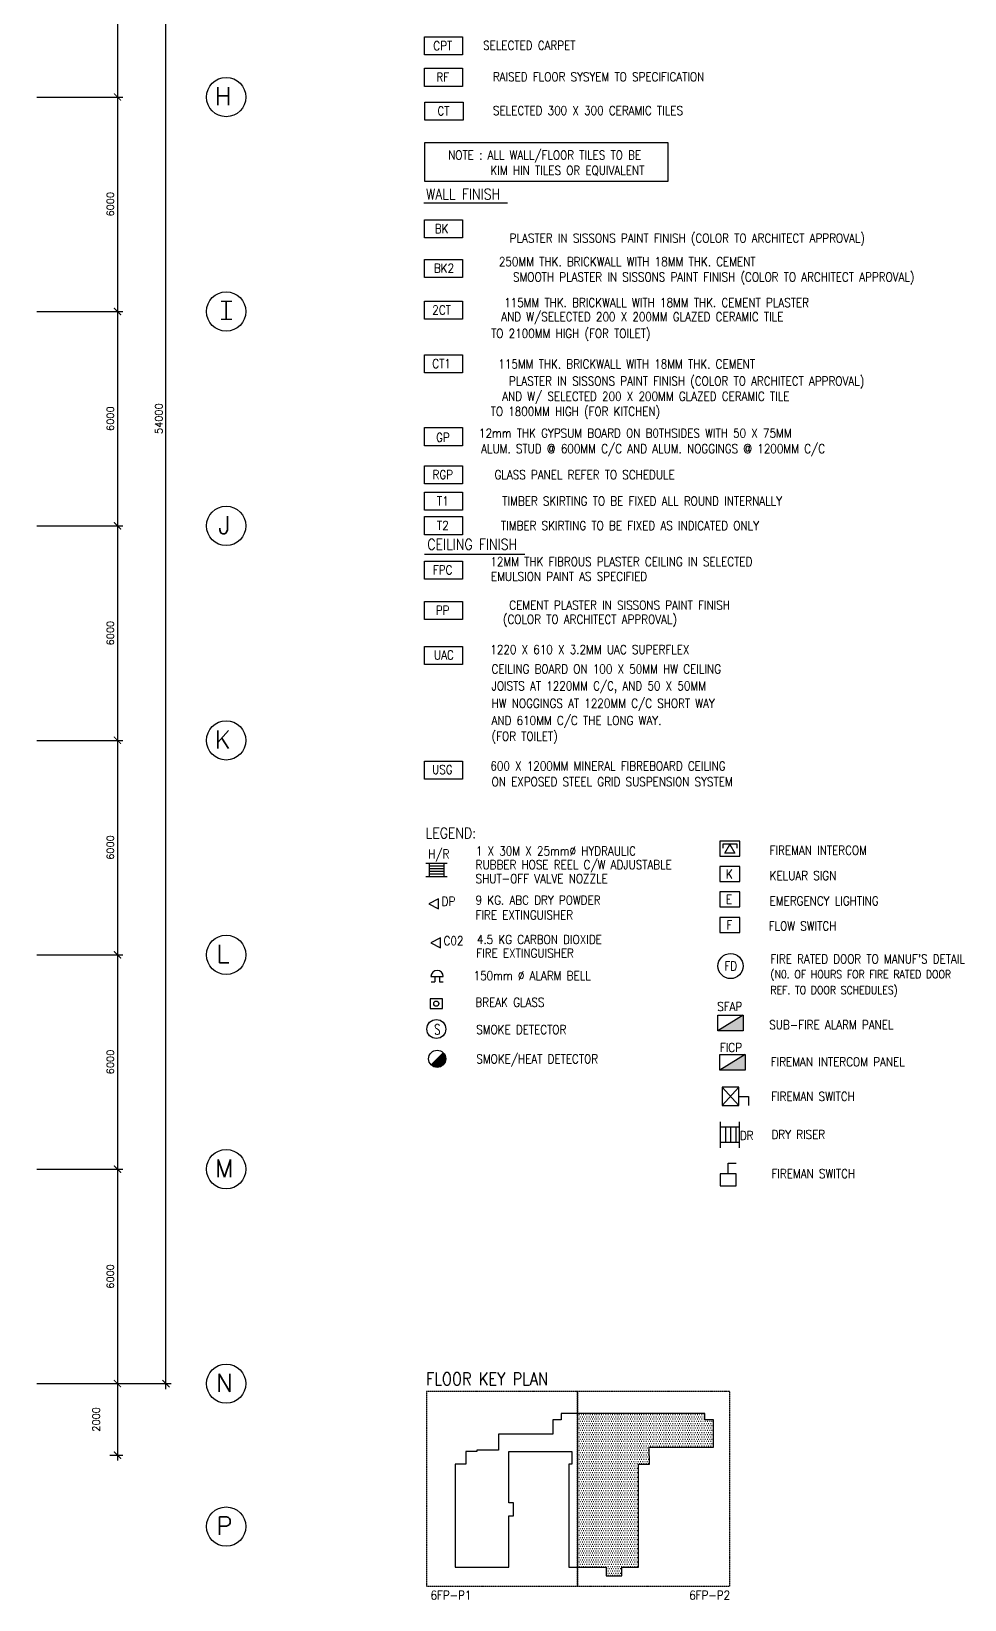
# Model space of a CAD drawing. Extents: x 2332957 to 2465864, y -1012926 to -914299.
# Drawn here: x 2437692 to 2463818, y -998781 to -954900 of the extents above; entities that cross this region are included whole.
import ezdxf
from ezdxf.enums import TextEntityAlignment as Align

# ---------------------------------------------------------------- set-up
doc = ezdxf.new("R2010")
doc.units = 0
doc.header["$LTSCALE"] = 15
doc.header["$MEASUREMENT"] = 0
doc.header["$PDMODE"] = 34
doc.linetypes.add('DASHED', pattern=[0.75, 0.5, -0.25])
doc.layers.get('0').update_dxf_attribs({"linetype": 'CONTINUOUS'})
doc.layers.get('DEFPOINTS').update_dxf_attribs({"linetype": 'CONTINUOUS'})
for name, color, linetype in [('-DRY RISER', 7, 'CONTINUOUS'), ('-FF', 240, 'CONTINUOUS'), ('-ff.txt', 2, 'CONTINUOUS'), ('DIM', 7, 'CONTINUOUS'), ('DR', 7, 'CONTINUOUS'), ('GRID-T', 7, 'CONTINUOUS'), ('LEG-T', 7, 'CONTINUOUS'), ('NEW', 7, 'CONTINUOUS'), ('PL', 5, 'CONTINUOUS'), ('T50', 4, 'CONTINUOUS'), ('TEXT', 7, 'CONTINUOUS')]:
    doc.layers.add(name, color=color, linetype=linetype)
doc.styles.add('ROMANS', font='romans')
doc.styles.get("Standard").update_dxf_attribs({"font": 'ROMANS.SHX'})
doc.styles.add('STANDARDS', font='simplex.shx')
doc.dimstyles.new('STANDARD$0', dxfattribs={"dimscale": 0, "dimtxt": 8, "dimasz": 6, "dimexe": 1, "dimexo": 1, "dimgap": 3, "dimtad": 1, "dimdec": 0, "dimlfac": -1, "dimrnd": 1, "dimzin": 0, "dimdsep": 46, "dimtxsty": 'Standard', "dimcen": 0, "dimclrd": 5, "dimclre": 250, "dimadec": 0, "dimazin": 0, "dimtfac": 1, "dimtdec": 4, "dimtofl": 0, "dimtmove": 0, "dimatfit": 3, "dimfxl": 1, "dimtolj": 1, "dimtzin": 0, "dimarcsym": 0})

# ---------------------------------------------------------------- blocks, each defined once
blk = doc.blocks.new('_ARCHTICK')
at = {"color": 0, "linetype": 'ByBlock', "const_width": 0.15}
blk.add_lwpolyline([(-0.5, -0.5), (0.5, 0.5)], dxfattribs=at)
blk = doc.blocks.new('*D247')
at = {"layer": 'DEFPOINTS', "color": 0, "transparency": 16777216}
for p in [(2439740, -992737), (2439740, -994737), (2440103, -994737)]:
    blk.add_point(p, dxfattribs=at)
at = {"layer": 'DIM', "color": 7, "lineweight": -2, "transparency": 16777216}
for p, q in [((2439890, -992737), (2440253, -992737)), ((2440103, -992587), (2440103, -994887)), ((2439890, -994737), (2440253, -994737))]:
    blk.add_line(p, q, dxfattribs=at)
at = {"layer": 'DIM', "color": 7, "lineweight": -2, "transparency": 16777216, "xscale": 200, "yscale": 200, "zscale": 200}
for p, rotation in [((2440103, -992737), 90), ((2440103, -994737), 270)]:
    blk.add_blockref('_ARCHTICK', p, dxfattribs=dict(at, rotation=rotation))
at = {"layer": 'DIM', "color": 7, "transparency": 16777216, "insert": (2439506, -993737), "char_height": 200, "attachment_point": 5, "rotation": 90, "style": 'ROMANS'}
blk.add_mtext('\\A1;2000', dxfattribs=at)
blk = doc.blocks.new('*D250')
at = {"layer": 'DEFPOINTS', "color": 0, "transparency": 16777216}
for p in [(2437692, -950737), (2437692, -956737), (2440103, -956737)]:
    blk.add_point(p, dxfattribs=at)
at = {"layer": 'DIM', "color": 7, "lineweight": -2, "transparency": 16777216}
for p, q in [((2437842, -950737), (2440253, -950737)), ((2440103, -950587), (2440103, -956887)), ((2437842, -956737), (2440253, -956737))]:
    blk.add_line(p, q, dxfattribs=at)
at = {"layer": 'DIM', "color": 7, "lineweight": -2, "transparency": 16777216, "xscale": 200, "yscale": 200, "zscale": 200}
for p, rotation in [((2440103, -950737), 90), ((2440103, -956737), 270)]:
    blk.add_blockref('_ARCHTICK', p, dxfattribs=dict(at, rotation=rotation))
at = {"layer": 'DIM', "color": 7, "transparency": 16777216, "insert": (2439903, -953737), "char_height": 200, "attachment_point": 5, "rotation": 90, "style": 'ROMANS'}
blk.add_mtext('\\A1;6000', dxfattribs=at)
blk = doc.blocks.new('*D251')
at = {"layer": 'DEFPOINTS', "color": 0, "transparency": 16777216}
for p in [(2437692, -956737), (2437692, -962737), (2440103, -962737)]:
    blk.add_point(p, dxfattribs=at)
at = {"layer": 'DIM', "color": 7, "lineweight": -2, "transparency": 16777216}
for p, q in [((2440103, -956587), (2440103, -962887)), ((2437842, -956737), (2440253, -956737)), ((2437842, -962737), (2440253, -962737))]:
    blk.add_line(p, q, dxfattribs=at)
at = {"layer": 'DIM', "color": 7, "lineweight": -2, "transparency": 16777216, "xscale": 200, "yscale": 200, "zscale": 200}
for p, rotation in [((2440103, -956737), 90), ((2440103, -962737), 270)]:
    blk.add_blockref('_ARCHTICK', p, dxfattribs=dict(at, rotation=rotation))
at = {"layer": 'DIM', "color": 7, "transparency": 16777216, "insert": (2439903, -959737), "char_height": 200, "attachment_point": 5, "rotation": 90, "style": 'ROMANS'}
blk.add_mtext('\\A1;6000', dxfattribs=at)
blk = doc.blocks.new('*D252')
at = {"layer": 'DEFPOINTS', "color": 0, "transparency": 16777216}
for p in [(2438560, -962737), (2438560, -968737), (2440103, -968737)]:
    blk.add_point(p, dxfattribs=at)
at = {"layer": 'DIM', "color": 7, "lineweight": -2, "transparency": 16777216}
for p, q in [((2438710, -962737), (2440253, -962737)), ((2440103, -962587), (2440103, -968887)), ((2438710, -968737), (2440253, -968737))]:
    blk.add_line(p, q, dxfattribs=at)
at = {"layer": 'DIM', "color": 7, "lineweight": -2, "transparency": 16777216, "xscale": 200, "yscale": 200, "zscale": 200}
for p, rotation in [((2440103, -962737), 90), ((2440103, -968737), 270)]:
    blk.add_blockref('_ARCHTICK', p, dxfattribs=dict(at, rotation=rotation))
at = {"layer": 'DIM', "color": 7, "transparency": 16777216, "insert": (2439903, -965737), "char_height": 200, "attachment_point": 5, "rotation": 90, "style": 'ROMANS'}
blk.add_mtext('\\A1;6000', dxfattribs=at)
blk = doc.blocks.new('*D253')
at = {"layer": 'DEFPOINTS', "color": 0, "transparency": 16777216}
for p in [(2437692, -968737), (2437692, -974737), (2440103, -974737)]:
    blk.add_point(p, dxfattribs=at)
at = {"layer": 'DIM', "color": 7, "lineweight": -2, "transparency": 16777216}
for p, q in [((2437842, -968737), (2440253, -968737)), ((2440103, -968587), (2440103, -974887)), ((2437842, -974737), (2440253, -974737))]:
    blk.add_line(p, q, dxfattribs=at)
at = {"layer": 'DIM', "color": 7, "lineweight": -2, "transparency": 16777216, "xscale": 200, "yscale": 200, "zscale": 200}
for p, rotation in [((2440103, -968737), 90), ((2440103, -974737), 270)]:
    blk.add_blockref('_ARCHTICK', p, dxfattribs=dict(at, rotation=rotation))
at = {"layer": 'DIM', "color": 7, "transparency": 16777216, "insert": (2439903, -971737), "char_height": 200, "attachment_point": 5, "rotation": 90, "style": 'ROMANS'}
blk.add_mtext('\\A1;6000', dxfattribs=at)
blk = doc.blocks.new('*D254')
at = {"layer": 'DEFPOINTS', "color": 0, "transparency": 16777216}
for p in [(2437692, -974737), (2437692, -980737), (2440103, -980737)]:
    blk.add_point(p, dxfattribs=at)
at = {"layer": 'DIM', "color": 7, "lineweight": -2, "transparency": 16777216}
for p, q in [((2440103, -974587), (2440103, -980887)), ((2437842, -974737), (2440253, -974737)), ((2437842, -980737), (2440253, -980737))]:
    blk.add_line(p, q, dxfattribs=at)
at = {"layer": 'DIM', "color": 7, "lineweight": -2, "transparency": 16777216, "xscale": 200, "yscale": 200, "zscale": 200}
for p, rotation in [((2440103, -974737), 90), ((2440103, -980737), 270)]:
    blk.add_blockref('_ARCHTICK', p, dxfattribs=dict(at, rotation=rotation))
at = {"layer": 'DIM', "color": 7, "transparency": 16777216, "insert": (2439903, -977737), "char_height": 200, "attachment_point": 5, "rotation": 90, "style": 'ROMANS'}
blk.add_mtext('\\A1;6000', dxfattribs=at)
blk = doc.blocks.new('*D255')
at = {"layer": 'DEFPOINTS', "color": 0, "transparency": 16777216}
for p in [(2437692, -980737), (2437692, -986737), (2440103, -986737)]:
    blk.add_point(p, dxfattribs=at)
at = {"layer": 'DIM', "color": 7, "lineweight": -2, "transparency": 16777216}
for p, q in [((2437842, -980737), (2440253, -980737)), ((2440103, -980587), (2440103, -986887)), ((2437842, -986737), (2440253, -986737))]:
    blk.add_line(p, q, dxfattribs=at)
at = {"layer": 'DIM', "color": 7, "lineweight": -2, "transparency": 16777216, "xscale": 200, "yscale": 200, "zscale": 200}
for p, rotation in [((2440103, -980737), 90), ((2440103, -986737), 270)]:
    blk.add_blockref('_ARCHTICK', p, dxfattribs=dict(at, rotation=rotation))
at = {"layer": 'DIM', "color": 7, "transparency": 16777216, "insert": (2439903, -983737), "char_height": 200, "attachment_point": 5, "rotation": 90, "style": 'ROMANS'}
blk.add_mtext('\\A1;6000', dxfattribs=at)
blk = doc.blocks.new('*D256')
at = {"layer": 'DEFPOINTS', "color": 0, "transparency": 16777216}
for p in [(2437692, -986737), (2437692, -992737), (2440103, -992737)]:
    blk.add_point(p, dxfattribs=at)
at = {"layer": 'DIM', "color": 7, "lineweight": -2, "transparency": 16777216}
for p, q in [((2437842, -986737), (2440253, -986737)), ((2440103, -986587), (2440103, -992887)), ((2437842, -992737), (2440253, -992737))]:
    blk.add_line(p, q, dxfattribs=at)
at = {"layer": 'DIM', "color": 7, "lineweight": -2, "transparency": 16777216, "xscale": 200, "yscale": 200, "zscale": 200}
for p, rotation in [((2440103, -986737), 90), ((2440103, -992737), 270)]:
    blk.add_blockref('_ARCHTICK', p, dxfattribs=dict(at, rotation=rotation))
at = {"layer": 'DIM', "color": 7, "transparency": 16777216, "insert": (2439903, -989737), "char_height": 200, "attachment_point": 5, "rotation": 90, "style": 'ROMANS'}
blk.add_mtext('\\A1;6000', dxfattribs=at)
blk = doc.blocks.new('*D257')
at = {"layer": 'DEFPOINTS', "color": 0, "transparency": 16777216}
for p in [(2438079, -938737), (2441460, -938737), (2438079, -992737)]:
    blk.add_point(p, dxfattribs=at)
at = {"layer": 'DIM', "color": 7, "lineweight": -2, "transparency": 16777216}
for p, q in [((2441460, -992887), (2441460, -938587)), ((2438229, -938737), (2441610, -938737)), ((2438229, -992737), (2441610, -992737))]:
    blk.add_line(p, q, dxfattribs=at)
at = {"layer": 'DIM', "color": 7, "lineweight": -2, "transparency": 16777216, "xscale": 200, "yscale": 200, "zscale": 200}
for p, rotation in [((2441460, -938737), 90), ((2441460, -992737), 270)]:
    blk.add_blockref('_ARCHTICK', p, dxfattribs=dict(at, rotation=rotation))
at = {"layer": 'DIM', "color": 7, "transparency": 16777216, "insert": (2441260, -965737), "char_height": 200, "attachment_point": 5, "rotation": 90, "style": 'ROMANS'}
blk.add_mtext('\\A1;54000', dxfattribs=at)
blk = doc.blocks.new('DRY RISER')
at = {"layer": '-DRY RISER'}
for p, q in [((-150, 0), (150, 0)), ((-90, 0), (-90, -222)), ((90, 0), (90, -222)), ((-90, -42), (90, -42)), ((-90, -102), (90, -102)), ((-90, -162), (90, -162)), ((-150, -222), (150, -222))]:
    blk.add_line(p, q, dxfattribs=at)

msp = doc.modelspace()

# ---------------------------------------------------------------- hatches: boundary and pattern name
at = {"layer": '-FF'}
msp.add_hatch(color=0, dxfattribs=at).paths.add_polyline_path([(2449291.9, -983647.2, 0.1989124), (2449221.6, -983477.5), (2448882.2, -983816.9, 0.6681786)])
at = {"layer": 'PL', "linetype": 'Continuous'}
h = msp.add_hatch(dxfattribs=at)
h.set_pattern_fill('DOTS', color=0, scale=1000, style=0)
h.set_pattern_definition([(0, (1039056.247, -139537.67), (31.25, 62.5), [0, -62.5])])
h.paths.add_polyline_path([(2456785.8, -993749), (2456545.8, -993749), (2456545.8, -993571.3), (2452979.6, -993571.3), (2452979.6, -997873.3), (2453785.8, -997873.3), (2453785.8, -998113.3), (2454217.8, -998113.3), (2454217.8, -997873.3), (2454685.8, -997873.3), (2454685.8, -994993.3), (2454985.8, -994993.3), (2454985.8, -994513.3), (2456785.8, -994513.3)])
at = {"layer": 'TEXT'}
for points in [[(2456908.6, -982862.9), (2457619.9, -982862.9), (2457619.9, -982424)], [(2456965.8, -983968.4), (2457677.1, -983968.4), (2457677.1, -983529.6)]]:
    msp.add_hatch(color=0, dxfattribs=at).paths.add_polyline_path(points)

# ---------------------------------------------------------------- linework, layer by layer
at = {"layer": '-FF', "color": 0, "ltscale": 10}
for p, q in [((2457448.6, -977637.8), (2457044.9, -977637.8)), ((2457044.9, -977637.8), (2457044.9, -977750.7)), ((2457107.1, -977895.8), (2457246.7, -977653.9)), ((2457246.7, -977653.9), (2457386.4, -977895.8)), ((2457448.6, -977750.7), (2457448.6, -977637.8)), ((2457386.4, -977895.8), (2457107.1, -977895.8))]:
    msp.add_line(p, q, dxfattribs=at)
at = {"layer": '-FF', "color": 0}
for p, q in [((2449329.7, -978183.4), (2448739.3, -978183.4)), ((2448826, -978183.4), (2448826, -978559.7)), ((2449243, -978258), (2448826, -978258)), ((2449243, -978335.8), (2448826, -978335.8)), ((2449243, -978410.4), (2448826, -978410.4)), ((2449243, -978485), (2448826, -978485)), ((2449243, -978183.4), (2449243, -978559.7)), ((2449329.7, -978559.7), (2448739.3, -978559.7)), ((2449092.8, -979170.7), (2448822.8, -979309.1)), ((2448822.8, -979309.1), (2449092.8, -979447.5)), ((2449145.9, -980264.8), (2448875.9, -980403.2)), ((2448875.9, -980403.2), (2449145.9, -980541.7)), ((2448879.2, -981342.9), (2449224.6, -981342.9)), ((2448882.3, -981497.5), (2448989.2, -981497.5)), ((2448989.2, -981342.9), (2448989.2, -981497.5)), ((2449121.8, -981342.9), (2449121.8, -981497.5)), ((2449121.8, -981497.5), (2449224.4, -981497.5))]:
    msp.add_line(p, q, dxfattribs=at)
at = {"layer": '-FF', "color": 0, "linetype": 'Continuous'}
for p, q in [((2448882.2, -983816.9), (2449221.6, -983477.5)), ((2457027.3, -984958.8), (2457501.2, -984441.1)), ((2457027.3, -984441.1), (2457501.2, -984958.8)), ((2457501.2, -984699.9), (2457766.2, -984699.9)), ((2457766.2, -984699.9), (2457766.2, -984958.8))]:
    msp.add_line(p, q, dxfattribs=at)
at = {"layer": '-FF', "color": 0}
for points in [[(2449092.8, -979447.5), (2449092.8, -979170.7)], [(2449145.9, -980541.7), (2449145.9, -980264.8)]]:
    msp.add_lwpolyline(points, dxfattribs=at)
msp.add_lwpolyline([(2449201.6, -982243.4), (2449201.6, -981966.5), (2448857.1, -981966.5), (2448857.1, -982243.4)], close=True, dxfattribs=at)
at = {"layer": '-FF', "color": 0, "ltscale": 1.3}
msp.add_lwpolyline([(2457501.2, -984441.1), (2457027.3, -984441.1), (2457027.3, -984958.8), (2457501.2, -984958.8)], close=True, dxfattribs=at)
msp.add_lwpolyline([(2457501.2, -984441.1), (2457027.3, -984441.1), (2457027.3, -984958.8), (2457501.2, -984958.8)], close=True, dxfattribs=at)
at = {"layer": '-FF', "color": 0}
for centre, radius in [((2449027.3, -982104.3), 72.2), ((2449029.3, -982814.6), 265)]:
    msp.add_circle(centre, radius, dxfattribs=at)
at = {"layer": '-FF', "color": 0, "linetype": 'Continuous'}
msp.add_circle((2449051.9, -983647.2), 240, dxfattribs=at)
at = {"layer": '-FF', "color": 0}
msp.add_arc((2449051.9, -981348.5), 172.8, 1.85513, 178.14487, dxfattribs=at)
at = {"layer": 'DR', "color": 0, "linetype": 'Continuous'}
for p, q in [((2455518.2, -958014.2), (2448693.5, -958014.2)), ((2448693.5, -958014.2), (2448693.5, -959091.3)), ((2455518.2, -959091.3), (2455518.2, -958014.2)), ((2448693.5, -959091.3), (2455518.2, -959091.3))]:
    msp.add_line(p, q, dxfattribs=at)
at = {"layer": 'GRID-T', "color": 0}
for p, q in [((2443302.4, -962462.7), (2443006.8, -962462.7)), ((2443302.4, -962965.6), (2443006.8, -962965.6))]:
    msp.add_line(p, q, dxfattribs=at)
for centre in [(2443146.3, -956737.5), (2443146.3, -962737.5), (2443146.3, -968737.5), (2443146.3, -974737.5), (2443146.3, -980737.5), (2443146.3, -986737.5), (2443146.3, -992737.5), (2443146.3, -996737.5)]:
    msp.add_circle(centre, 550, dxfattribs=at)
at = {"layer": 'LEG-T', "color": 0, "ltscale": 10}
for p, q in [((2451020.7, -959708.9), (2448674.8, -959708.9)), ((2451505.8, -969533.3), (2448693.5, -969533.3))]:
    msp.add_line(p, q, dxfattribs=at)
at = {"layer": 'LEG-T', "color": 0}
for p, q in [((2448693.5, -969720.4), (2449758.5, -969720.4)), ((2448693.5, -970226.5), (2448693.5, -969720.4)), ((2449758.5, -969720.4), (2449758.5, -970226.5)), ((2449758.5, -970226.5), (2448693.5, -970226.5)), ((2448693.5, -970851.7), (2449758.5, -970851.7)), ((2448693.5, -971357.8), (2448693.5, -970851.7)), ((2449758.5, -970851.7), (2449758.5, -971357.8)), ((2449758.5, -971357.8), (2448693.5, -971357.8)), ((2448693.5, -972111.3), (2449758.5, -972111.3)), ((2448693.5, -972617.4), (2448693.5, -972111.3)), ((2449758.5, -972111.3), (2449758.5, -972617.4)), ((2449758.5, -972617.4), (2448693.5, -972617.4)), ((2448693.5, -975318.2), (2449758.5, -975318.2)), ((2448693.5, -975824.4), (2448693.5, -975318.2)), ((2449758.5, -975318.2), (2449758.5, -975824.4)), ((2449758.5, -975824.4), (2448693.5, -975824.4))]:
    msp.add_line(p, q, dxfattribs=at)
for points in [[(2448692.8, -955054.3), (2449757.9, -955054.3), (2449757.9, -955560.4), (2448692.8, -955560.4)], [(2448692.8, -955933.7), (2449757.9, -955933.7), (2449757.9, -956439.9), (2448692.8, -956439.9)], [(2448710.2, -956876.9), (2449775.2, -956876.9), (2449775.2, -957383.1), (2448710.2, -957383.1)], [(2448693.5, -960174), (2449758.5, -960174), (2449758.5, -960680.1), (2448693.5, -960680.1)], [(2448693.5, -961278.5), (2449758.5, -961278.5), (2449758.5, -961784.6), (2448693.5, -961784.6)], [(2448693.5, -962448.7), (2449758.5, -962448.7), (2449758.5, -962954.8), (2448693.5, -962954.8)], [(2448693.5, -963946.6), (2449758.5, -963946.6), (2449758.5, -964452.7), (2448693.5, -964452.7)], [(2448693.5, -965988), (2449758.5, -965988), (2449758.5, -966494.1), (2448693.5, -966494.1)], [(2448693.5, -967054.9), (2449758.5, -967054.9), (2449758.5, -967561), (2448693.5, -967561)], [(2448693.5, -967793.1), (2449758.5, -967793.1), (2449758.5, -968299.2), (2448693.5, -968299.2)], [(2448693.5, -968478.5), (2449758.5, -968478.5), (2449758.5, -968984.6), (2448693.5, -968984.6)]]:
    msp.add_lwpolyline(points, close=True, dxfattribs=at)
at = {"layer": 'NEW', "color": 0}
for p, q in [((2457525.8, -978265.9), (2456965.8, -978265.9)), ((2456965.8, -978265.9), (2456965.8, -978683.4)), ((2457525.8, -978683.4), (2457525.8, -978265.9)), ((2456965.8, -978683.4), (2457525.8, -978683.4)), ((2457525.8, -978973.8), (2456965.8, -978973.8)), ((2456965.8, -978973.8), (2456965.8, -979391.3)), ((2457525.8, -979391.3), (2457525.8, -978973.8)), ((2456965.8, -979391.3), (2457525.8, -979391.3)), ((2457525.8, -979697.2), (2456965.8, -979697.2)), ((2456965.8, -979697.2), (2456965.8, -980114.7)), ((2457525.8, -980114.7), (2457525.8, -979697.2)), ((2456965.8, -980114.7), (2457525.8, -980114.7)), ((2457426.1, -986870.7), (2456978.1, -986870.7)), ((2456978.1, -986870.7), (2456978.1, -987204.7)), ((2457202.1, -986870.7), (2457202.1, -986569.4)), ((2457202.1, -986569.4), (2457417.4, -986569.4)), ((2457426.1, -987204.7), (2457426.1, -986870.7)), ((2456978.1, -987204.7), (2457426.1, -987204.7))]:
    msp.add_line(p, q, dxfattribs=at)
at = {"layer": 'PL', "color": 0, "linetype": 'DASHED'}
for points in [[(2448754.5, -998405.1), (2452979.6, -998405.1), (2452979.6, -992956.3), (2448754.5, -992956.3)], [(2452979.6, -998405.1), (2457240.5, -998405.1), (2457240.5, -992956.3), (2452979.6, -992956.3)]]:
    msp.add_lwpolyline(points, close=True, dxfattribs=at)
at = {"layer": 'PL', "color": 0, "linetype": 'Continuous'}
msp.add_lwpolyline([(2449555.8, -994993.3), (2449555.8, -997873.3), (2451055.8, -997873.3), (2451055.8, -996433.3), (2451190.8, -996433.3), (2451190.8, -996073.3), (2451055.8, -996072.8), (2451055.8, -994633.3), (2452825.8, -994633.3), (2452825.8, -994993.3), (2452735.8, -994993.3), (2452735.8, -997873.3), (2453785.8, -997873.3), (2453785.8, -998113.3), (2454217.8, -998113.3), (2454217.8, -997873.3), (2454685.8, -997873.3), (2454685.8, -994993.3), (2454996.2, -994993.3), (2454985.8, -994513.3), (2456785.8, -994513.3), (2456785.8, -993749), (2456545.8, -993749), (2456545.8, -993571.3), (2452525.8, -993571.3), (2452525.8, -993747.3), (2452285.8, -993747.3), (2452285.8, -994153.3), (2450767.8, -994153.3), (2450767.8, -994600.3), (2450166.2, -994600.3), (2450166.2, -994633.3), (2449855.8, -994633.3), (2449855.8, -994993.3), (2449555.8, -994993.3)], dxfattribs=at)
at = {"layer": 'TEXT', "color": 0}
for p, q in [((2457525.8, -977558), (2456965.8, -977558)), ((2456965.8, -977558), (2456965.8, -977975.6)), ((2457525.8, -977975.6), (2457525.8, -977558)), ((2456965.8, -977975.6), (2457525.8, -977975.6)), ((2457619.9, -982424), (2456908.6, -982862.9)), ((2457677.1, -983529.6), (2456965.8, -983968.4))]:
    msp.add_line(p, q, dxfattribs=at)
for points in [[(2456908.6, -982862.9), (2456908.6, -982424), (2457619.9, -982424), (2457619.9, -982862.9)], [(2456965.8, -983968.4), (2456965.8, -983529.6), (2457677.1, -983529.6), (2457677.1, -983968.4)]]:
    msp.add_lwpolyline(points, close=True, dxfattribs=at)
msp.add_circle((2457264.3, -981052.8), 351, dxfattribs=at)

# ---------------------------------------------------------------- block references
at = {"layer": '-DRY RISER', "color": 0, "linetype": 'Continuous', "xscale": 2.400000000023283, "yscale": 2.400000000023283, "zscale": 2.400000000023283, "rotation": 270}
msp.add_blockref('DRY RISER', (2457510.2, -985775.4), dxfattribs=at)

# ---------------------------------------------------------------- texts
at = {"layer": '-ff.txt', "color": 0, "style": 'STANDARDS', "width": 0.7}
msp.add_text('S', height=292.5, dxfattribs=at).set_placement((2448969, -982971.4))
at = {"layer": 'GRID-T', "color": 0, "style": 'ROMANS'}
for s, p in [('H', (2442828.1, -956963.3)), ('I', (2443064.1, -962963.3)), ('J', (2442923.4, -968963.3)), ('K', (2442828.1, -974963.3)), ('L', (2442875.7, -980963.3)), ('M', (2442839.3, -986963.3)), ('N', (2442863.6, -992963.3)), ('P', (2442872.1, -996963.3))]:
    msp.add_text(s, height=500, dxfattribs=at).set_placement(p)
at = {"layer": 'NEW', "color": 0, "style": 'ROMANS', "width": 0.85}
for s, p in [('K', (2457132.8, -978601.3)), ('KELUAR SIGN', (2458359, -978646.7)), ('E', (2457132.8, -979309.2)), ('EMERGENCY LIGHTING', (2458359, -979354.6)), ('F', (2457150, -980032.6))]:
    msp.add_text(s, height=250, dxfattribs=at).set_placement(p)
at = {"layer": 'T50', "color": 0, "style": 'ROMANS', "width": 0.85}
for s, height, p in [('CPT', 250, (2449209.5, -955301.6, 1895.1)), ('SELECTED CARPET', 250, (2451631.6, -955292.6, 1895.1)), ('RF', 250, (2449209.5, -956181.1, 1895.1)), ('RAISED FLOOR SYSYEM TO SPECIFICATION', 250, (2453569.6, -956172, 1895.1)), ('CT', 250, (2449226.8, -957124.3, 1895.1)), ('SELECTED 300 X 300 CERAMIC TILES', 250, (2453274.4, -957115.2, 1895.1)), ('NOTE : ALL WALL/FLOOR TILES TO BE ', 250, (2452133.1, -958378.1, 1895.1)), ('KIM HIN TILES OR EQUIVALENT', 250, (2452697.4, -958801.4, 1895.1)), ('WALL FINISH', 300, (2449777.3, -959455, 1895.1)), ('BK', 250, (2449176.9, -960421.3, 1895.1)), ('PLASTER IN SISSONS PAINT FINISH (COLOR TO ARCHITECT APPROVAL)', 250, (2456054.6, -960703.4, 1895.1)), ('BK2', 250, (2449241.3, -961525.9, 1895.1)), ('250MM THK. BRICKWALL WITH 18MM THK. CEMENT', 250, (2454371.8, -961343.7, 1895.1)), ('SMOOTH PLASTER IN SISSONS PAINT FINISH (COLOR TO ARCHITECT APPROVAL)', 250, (2456794.9, -961790.8, 1895.1)), ('2CT', 250, (2449176.9, -962696, 1895.1)), ('AND W/SELECTED 200 X 200MM GLAZED CERAMIC TILE', 250, (2454795.1, -962903.6, 1895.1)), ('115MM THK. BRICKWALL WITH 18MM THK. CEMENT PLASTER', 250, (2455193.3, -962489.2, 1895.1)), ('TO 2100MM HIGH (FOR TOILET)', 250, (2452793.8, -963369.3, 1895.1)), ('CT1', 250, (2449176.9, -964194, 1895.1)), ('115MM THK. BRICKWALL WITH 18MM THK. CEMENT', 250, (2454357.9, -964208.1, 1895.1)), ('AND W/ SELECTED 200 X 200MM GLAZED CERAMIC TILE', 250, (2454892.9, -965128.7, 1895.1)), ('PLASTER IN SISSONS PAINT FINISH (COLOR TO ARCHITECT APPROVAL)', 250, (2456036.2, -964702, 1895.1)), ('TO 1800MM HIGH (FOR KITCHEN)', 250, (2452922.5, -965552, 1895.1)), ('RGP', 250, (2449211, -967302.2, 1895.1)), ('GLASS PANEL REFER TO SCHEDULE', 250, (2453179.1, -967304.3, 1895.1)), ('T1', 250, (2449211, -968040.5, 1895.1)), ('TIMBER SKIRTING TO BE FIXED ALL ROUND INTERNALLY', 250, (2454791, -968042.5, 1895.1)), ('T2', 250, (2449211, -968725.9, 1895.1)), ('TIMBER SKIRTING TO BE FIXED AS INDICATED ONLY', 250, (2454450, -968728, 1895.1)), ('CEILING FINISH', 300, (2450034.7, -969252.9, 1895.1)), ('FPC', 250, (2449205.3, -969967.7, 1895.1)), ('PP', 250, (2449205.3, -971099, 1895.1)), ('CEMENT PLASTER IN SISSONS PAINT FINISH ', 250, (2454232.8, -970955.5, 1895.1)), ('(COLOR TO ARCHITECT APPROVAL)', 250, (2453329.5, -971369.6, 1895.1))]:
    msp.add_text(s, height=height, dxfattribs=at).set_placement(p, align=Align.MIDDLE)
msp.add_text('GP', height=250, dxfattribs=at).set_placement((2449212.5, -966260.5, -12914.3), align=Align.MIDDLE_CENTER)
for s, height, p in [('12mm THK GYPSUM BOARD ON B0THSIDES WITH 50 X 75MM ', 250, (2450222.9, -966266.7)), ('ALUM. STUD @ 600MM C/C AND ALUM. NOGGINGS @ 1200MM C/C', 250, (2450282.4, -966700.9)), ('12MM THK FIBROUS PLASTER CEILING IN SELECTED', 250, (2450542.6, -969861.8)), ('EMULSION PAINT AS SPECIFIED ', 250, (2450558.9, -970277.1)), ('UAC', 250, (2448963.9, -972474.1)), ('1220 X 610 X 3.2MM UAC SUPERFLEX', 250, (2450541.6, -972322)), ('CEILING BOARD ON 100 X 50MM HW CEILING', 250, (2450576.3, -972867)), ('JOISTS AT 1220MM C/C, AND 50 X 50MM', 250, (2450576.3, -973338.2)), ('HW NOGGINGS AT 1220MM C/C SHORT WAY', 250, (2450576.3, -973827.6)), ('AND 610MM C/C THE LONG WAY.', 250, (2450576.3, -974306.5)), ('(FOR TOILET)', 250, (2450576.3, -974746.8)), ('USG', 250, (2448910.4, -975681.1)), ('600 X 1200MM MINERAL FIBREBOARD CEILING', 250, (2450541.6, -975579)), ('ON EXPOSED STEEL GRID SUSPENSION SYSTEM', 250, (2450576.3, -976020.5)), ('LEGEND:', 300, (2448732.1, -977480.7)), ('H/R', 250, (2448804.5, -978043.3)), ('RUBBER HOSE REEL C/W ADJUSTABLE ', 250, (2450129.5, -978341.9)), ('1 X 30M X 25mm%%C HYDRAULIC ', 250, (2450135.2, -977958.4)), ('FIREMAN INTERCOM', 250, (2458359, -977938.8)), ('SHUT-OFF VALVE NOZZLE', 250, (2450129.5, -978732.2)), ('DP', 250, (2449178.7, -979365.8)), ('9 KG. ABC DRY POWDER', 250, (2450128, -979334)), ('FIRE EXTINGUISHER', 250, (2450125.8, -979749)), ('FLOW SWITCH', 250, (2458333.2, -980056.8)), ('C02', 250, (2449231.7, -980470.4)), ('4.5 KG CARBON DIOXIDE', 250, (2450164.7, -980434.5)), ('FIRE EXTINGUISHER', 250, (2450146, -980817.1)), ("FIRE RATED DOOR TO MANUF'S DETAIL", 250, (2458380.8, -980981.5)), ('FD', 250, (2457092.6, -981175.2)), ('(N0. OF HOURS FOR FIRE RATED DOOR ', 225, (2458380.8, -981395.9)), ('150mm %%C ALARM BELL', 250, (2450073.1, -981447.5)), ('REF. TO DOOR SCHEDULES)', 225, (2458380.8, -981838.8)), ('BREAK GLASS', 250, (2450123.3, -982191.7)), ('SFAP', 250, (2456891.6, -982309.9)), ('SMOKE DETECTOR', 250, (2450144.9, -982955.6)), ('SUB-FIRE ALARM PANEL', 250, (2458347.5, -982819.5)), ('FICP', 250, (2456965.3, -983456.8)), ('SMOKE/HEAT DETECTOR', 250, (2450149.5, -983775.4)), ('FIREMAN INTERCOM PANEL', 250, (2458389, -983857.8)), ('FIREMAN SWITCH', 250, (2458401.9, -984825.6)), ('DR', 250, (2457525.2, -985918.6)), ('DRY RISER', 250, (2458410.7, -985891.4)), ('FIREMAN SWITCH', 250, (2458410.7, -986986.1)), ('FLOOR KEY PLAN', 350, (2448739.6, -992779.7)), ('6FP-P1', 250, (2448864.6, -998780.6)), ('6FP-P2', 250, (2456105.5, -998780.6))]:
    msp.add_text(s, height=height, dxfattribs=at).set_placement(p)

# ---------------------------------------------------------------- dimensions: what is measured, and where the dimension line sits
at = {"layer": 'DIM', "color": 0}
for p1, p2, distance, picture, middle in [((2438079.1, -992737.5), (2438079.1, -938737.5), -3380.9, '*D257', (2441260, -965737.5)), ((2437692.1, -950737.5), (2437692.1, -956737.5), 2411.1, '*D250', (2439903.2, -953737.5)), ((2437692.1, -956737.5), (2437692.1, -962737.5), 2411.1, '*D251', (2439903.2, -959737.5)), ((2438559.7, -962737.5), (2438559.7, -968737.5), 1543.5, '*D252', (2439903.2, -965737.5)), ((2437692.1, -968737.5), (2437692.1, -974737.5), 2411.1, '*D253', (2439903.2, -971737.5)), ((2437692.1, -974737.5), (2437692.1, -980737.5), 2411.1, '*D254', (2439903.2, -977737.5)), ((2437692.1, -980737.5), (2437692.1, -986737.5), 2411.1, '*D255', (2439903.2, -983737.5)), ((2437692.1, -986737.5), (2437692.1, -992737.5), 2411.1, '*D256', (2439903.2, -989737.5))]:
    dim = msp.add_aligned_dim(p1=p1, p2=p2, distance=distance, dimstyle='STANDARD$0', override={"dimscale": 100, "dimtxt": 2, "dimasz": 2, "dimexe": 1.5, "dimexo": 1.5, "dimgap": 1, "dimtxsty": 'ROMANS', "dimblk": 'ARCHTICK', "dimdle": 1.5, "dimclrd": 7, "dimclre": 7, "dimclrt": 7, "dimtdec": 0, "dimtmove": 2}, dxfattribs=at)
    dim.commit()
    dim.dimension.update_dxf_attribs({"geometry": picture, "text_midpoint": middle})
dim = msp.add_linear_dim(base=(2440103.2, -994737.5), p1=(2439739.6, -992737.5), p2=(2439739.6, -994737.5), angle=90, dimstyle='STANDARD$0', override={"dimscale": 100, "dimtxt": 2, "dimasz": 2, "dimexe": 1.5, "dimexo": 1.5, "dimgap": 1, "dimtxsty": 'ROMANS', "dimblk": 'ARCHTICK', "dimdle": 1.5, "dimclrd": 7, "dimclre": 7, "dimclrt": 7, "dimtdec": 0, "dimtmove": 2}, dxfattribs=at)
dim.commit()
dim.dimension.update_dxf_attribs({"geometry": '*D247', "text_midpoint": (2439505.6, -993737.5), "dimtype": 160})

doc.saveas('drawing.dxf')
